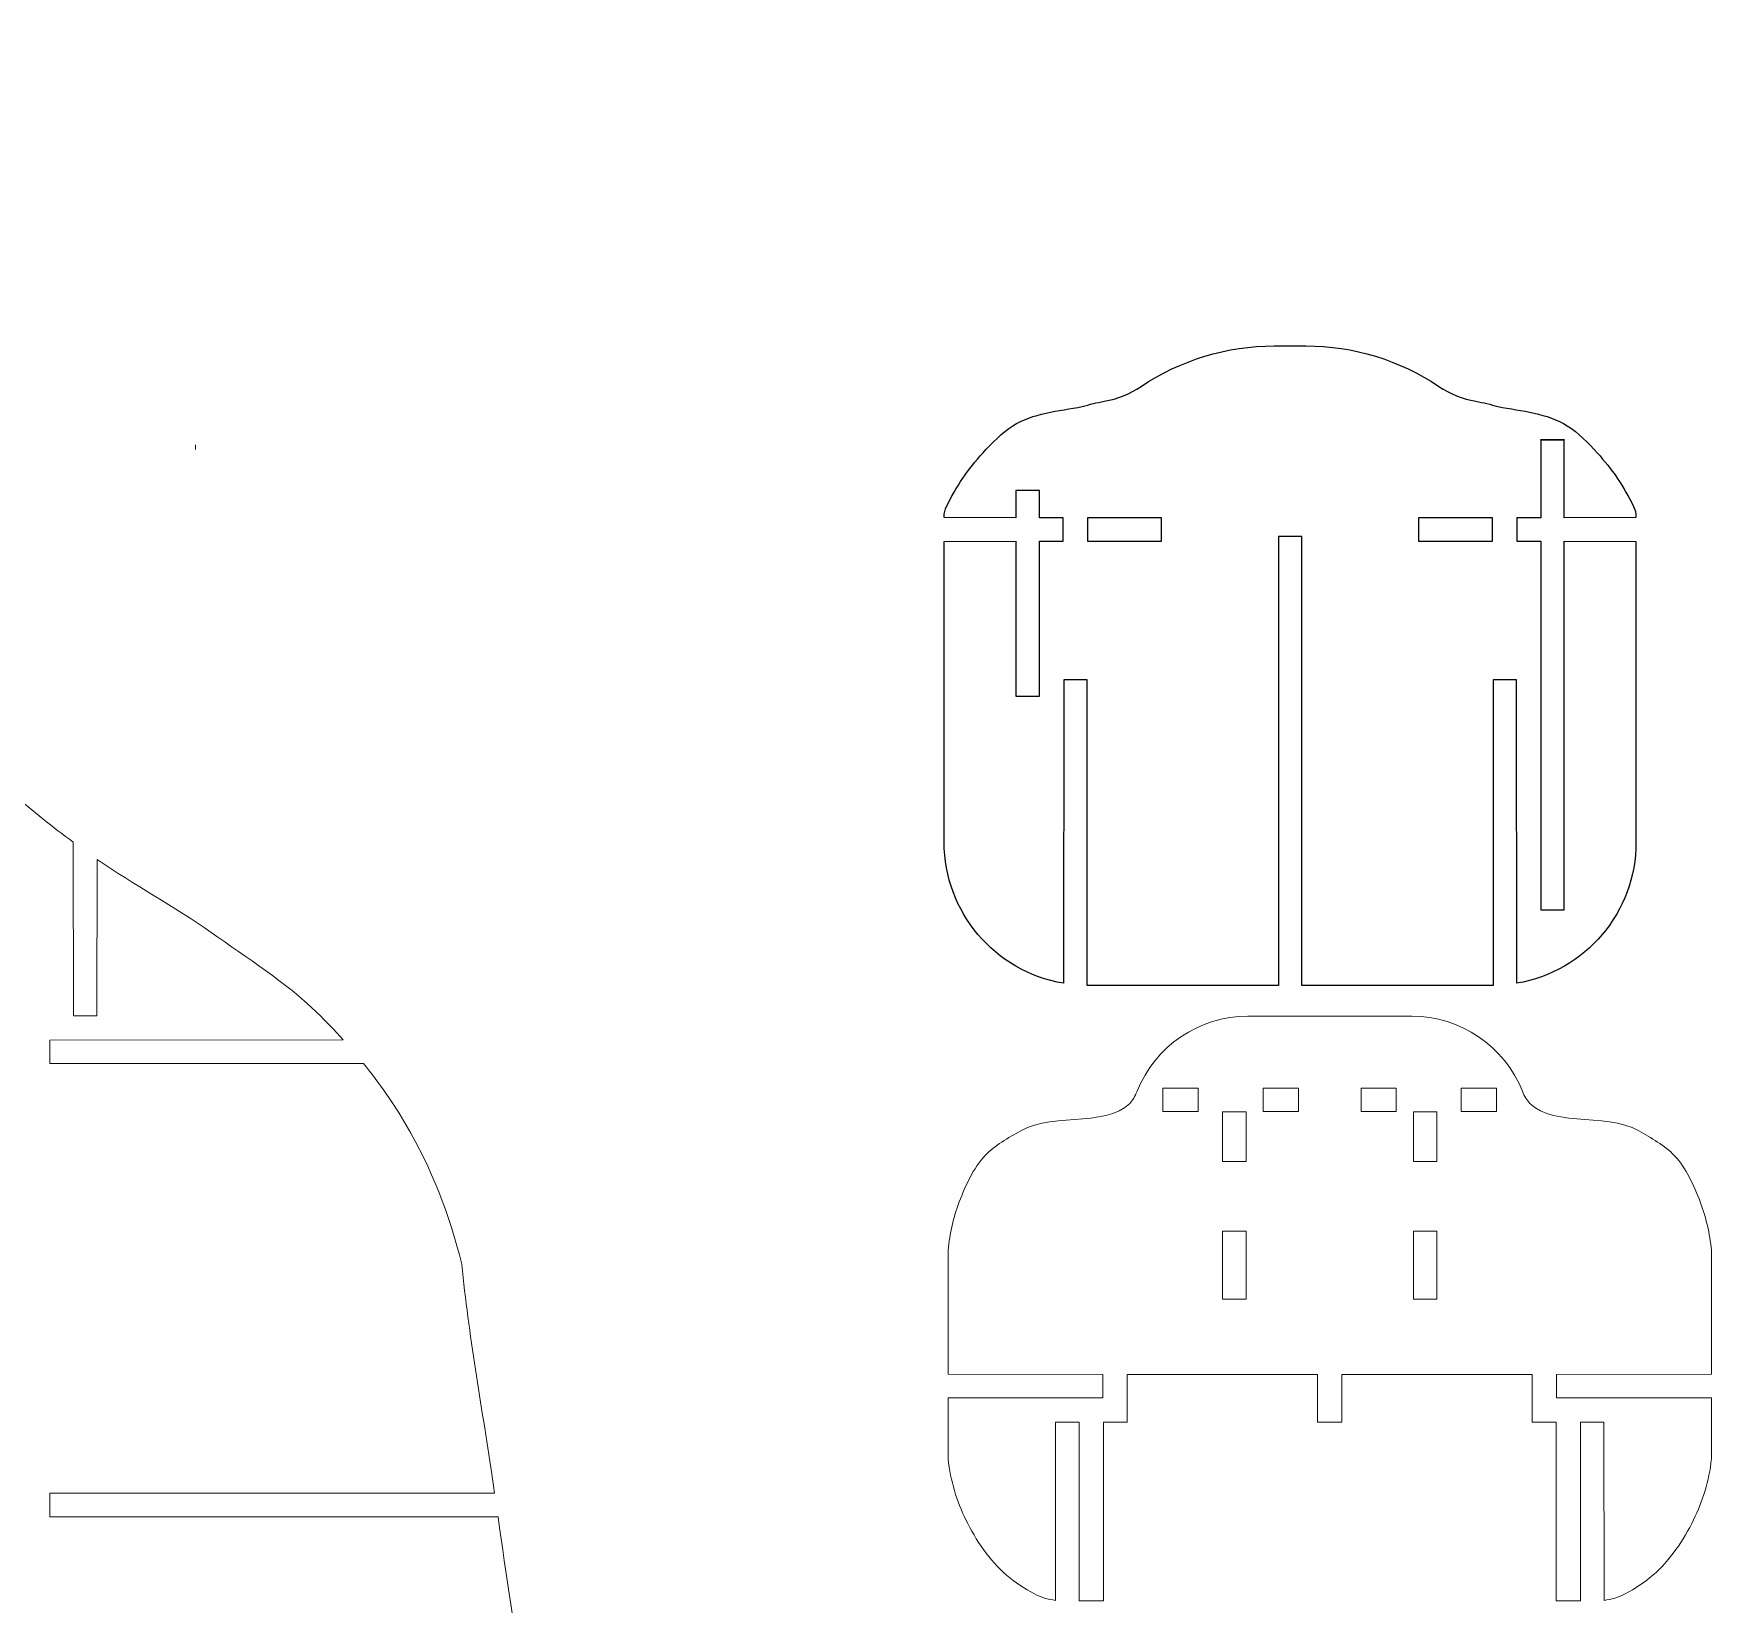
# Model space of a CAD drawing. Header units: centimetres. Extents: x -143 to 186, y -70 to 222.
# Drawn here: x -58.8 to 11.5, y 9.9 to 75.8 of the extents above; entities that cross this region are included whole.
import ezdxf

# ---------------------------------------------------------------- set-up
doc = ezdxf.new("R2010")
doc.units = ezdxf.units.CM
doc.header["$MEASUREMENT"] = 0
doc.layers.add('layer 1', color=7, linetype='Continuous')

msp = doc.modelspace()

# ---------------------------------------------------------------- linework, layer by layer
at = {"layer": 'layer 1', "color": 250, "lineweight": 9}
for points, knots in [([(-76.19545, 65.50071), (-76.07013, 63.98739), (-75.84491, 62.49731), (-75.51977, 61.03049), (-75.51977, 61.03049), (-75.09459, 59.11234), (-74.34645, 57.26751), (-73.73168, 55.39531), (-73.73168, 55.39531), (-72.87529, 52.78728), (-71.98829, 50.18807), (-71.05341, 47.60727), (-71.05341, 47.60727), (-70.20775, 45.27278), (-69.31406, 42.95505), (-68.41302, 40.64115), (-68.41302, 40.64115), (-67.49826, 38.29199), (-66.51723, 35.96867), (-65.6041, 33.61885), (-65.6041, 33.61885), (-65.36197, 32.99574), (-65.12843, 32.36918), (-64.89488, 31.74264), (-64.89488, 31.74264), (-64.90446, 31.67374), (-64.91388, 31.60486), (-64.92316, 31.53599), (-64.92316, 31.53599), (-65.19472, 29.51938), (-65.25432, 27.4598), (-65.25707, 25.42225), (-65.25707, 25.42225), (-65.26031, 23.02622), (-65.04961, 20.62177), (-64.81645, 18.23566), (-64.81645, 18.23566), (-64.43671, 14.34963), (-63.87682, 10.45019), (-62.99064, 6.65255), (-62.99064, 6.65255), (-62.21834, 3.34293), (-61.26122, 0.04018), (-60.04128, -3.13186), (-60.04128, -3.13186), (-59.02095, -5.78486), (-57.74376, -8.34938), (-56.48331, -10.9032), (-56.48331, -10.9032), (-55.33747, -13.22482), (-53.75004, -15.35854), (-52.8612, -17.77725), (-52.8612, -17.77725), (-52.34907, -19.17086), (-51.77018, -20.62536), (-51.64205, -22.08491), (-51.64205, -22.08491), (-51.51026, -23.58607), (-51.8607, -25.15541), (-52.12971, -26.6635), (-52.12971, -26.6635), (-52.33703, -27.82578), (-52.74321, -28.95455), (-52.94139, -30.11808), (-52.94139, -30.11808), (-53.1673, -31.44445), (-53.41777, -32.81829), (-53.33694, -34.14398), (-53.33694, -34.14398), (-53.24054, -35.72492), (-52.77569, -37.36357), (-52.14037, -38.81739), (-52.14037, -38.81739), (-51.48721, -40.312), (-50.47791, -41.70341), (-49.43114, -42.97152), (-49.43114, -42.97152), (-48.54097, -44.04994), (-47.53202, -45.06145), (-46.44885, -45.95382), (-46.44885, -45.95382), (-46.04078, -46.29001), (-45.54006, -46.53116), (-45.18673, -46.91907), (-45.18673, -46.91907), (-44.98068, -47.14528), (-44.75888, -47.38787), (-44.63732, -47.66518), (-44.63732, -47.66518), (-44.5394, -47.88857), (-44.4794, -48.14742), (-44.46342, -48.39103), (-44.46342, -48.39103), (-44.44261, -48.7083), (-44.54646, -49.03545), (-44.61464, -49.35127), (-44.61464, -49.35127), (-44.73691, -49.91763), (-44.96764, -50.45862), (-45.15295, -51.00928), (-45.15295, -51.00928), (-45.52795, -52.12366), (-45.9345, -53.22787), (-46.35009, -54.32769), (-46.35009, -54.32769), (-46.91956, -55.83473), (-47.41749, -57.38204), (-48.13124, -58.8236), (-48.13124, -58.8236), (-48.19419, -58.99174), (-48.25743, -59.15977), (-48.32088, -59.32769), (-48.32088, -59.32769), (-48.93088, -60.94197), (-49.45879, -62.60247), (-50.25779, -64.1297), (-50.25779, -64.1297), (-50.4828, -64.55978), (-50.69325, -65.00373), (-50.96929, -65.40246), (-50.96929, -65.40246), (-51.1044, -65.59762), (-51.21143, -65.84479), (-51.40257, -65.96961), (-51.40257, -65.96961), (-51.53841, -66.05832), (-51.71673, -66.10958), (-51.88086, -66.13842), (-51.88086, -66.13842), (-52.05339, -66.16873), (-52.24433, -66.16769), (-52.41402, -66.13842), (-52.41402, -66.13842), (-52.77014, -66.07698), (-53.04603, -65.7394), (-53.37623, -65.56728), (-53.37623, -65.56728), (-53.73636, -65.37956), (-54.10337, -65.16202), (-54.49038, -65.06929), (-54.49038, -65.06929), (-54.98021, -64.95193), (-55.5751, -64.90251), (-56.03498, -65.06929), (-56.03498, -65.06929), (-56.41948, -65.20874), (-56.81144, -65.51245), (-57.07316, -65.83738), (-57.07316, -65.83738), (-57.321, -66.14508), (-57.51388, -66.56133), (-57.58978, -66.94585), (-57.58978, -66.94585), (-57.69016, -67.45436), (-57.57291, -68.05916), (-57.38559, -68.55021), (-57.38559, -68.55021), (-57.35836, -68.6216), (-57.32861, -68.69206), (-57.29634, -68.76159), (-57.29634, -68.76159), (-57.29634, -68.76159), (-55.80634, -68.77159), (-55.80634, -68.77159), (-55.80634, -68.77159), (-55.80634, -68.77159), (-55.80634, -69.77159), (-55.80634, -69.77159), (-55.80634, -69.77159), (-55.80634, -69.77159), (-53.78634, -69.77159), (-53.78634, -69.77159), (-53.78634, -69.77159), (-53.78634, -69.77159), (-53.78634, -68.77159), (-53.78634, -68.77159), (-53.78634, -68.77159), (-53.78634, -68.77159), (-52.40704, -68.77159), (-52.40704, -68.77159), (-52.40704, -68.77159), (-52.40704, -68.77159), (-52.40704, -69.77159), (-52.40704, -69.77159), (-52.40704, -69.77159), (-52.40704, -69.77159), (-50.38704, -69.77159), (-50.38704, -69.77159), (-50.38704, -69.77159), (-50.38704, -69.77159), (-50.38704, -68.77159), (-50.38704, -68.77159), (-50.38704, -68.77159), (-50.38704, -68.77159), (-48.89704, -68.76159), (-48.89704, -68.76159), (-48.89704, -68.76159), (-48.03723, -68.21319), (-47.33165, -67.50309), (-46.78028, -66.63129), (-46.78028, -66.63129), (-45.95053, -65.34026), (-45.15539, -64.02471), (-44.40482, -62.68699), (-44.40482, -62.68699), (-43.66981, -61.37698), (-43.00068, -60.02915), (-42.31739, -58.69066), (-42.31739, -58.69066), (-41.78074, -57.63942), (-41.1613, -56.61743), (-40.0029, -53.86159), (-40.0029, -53.86159), (-40.0029, -53.86159), (-39.59019, -52.86159), (-39.59019, -52.86159), (-39.59019, -52.86159), (-39.33443, -52.23117), (-39.0553, -51.52427), (-38.74922, -50.72701), (-38.74922, -50.72701), (-38.44132, -50.12002), (-38.16155, -49.50234), (-37.94374, -48.86159), (-37.94374, -48.86159), (-37.94374, -48.86159), (-39.77875, -48.85159), (-39.77875, -48.85159), (-39.77875, -48.85159), (-39.77875, -48.85159), (-39.77875, -47.87159), (-39.77875, -47.87159), (-39.77875, -47.87159), (-39.77875, -47.87159), (-37.62346, -47.86159), (-37.62346, -47.86159), (-37.62346, -47.86159), (-37.48422, -47.39074), (-37.36499, -46.91405), (-37.29114, -46.43552), (-37.29114, -46.43552), (-37.1158, -45.29926), (-37.22121, -44.11284), (-37.29114, -42.95749), (-37.29114, -42.95749), (-37.35338, -41.9294), (-37.69834, -40.89905), (-37.64399, -39.88271), (-37.64399, -39.88271), (-37.5919, -38.90871), (-37.34836, -37.89999), (-37.01391, -36.98436), (-37.01391, -36.98436), (-36.50843, -35.60048), (-35.53943, -34.36917), (-34.64482, -33.17868), (-34.64482, -33.17868), (-33.84544, -32.11493), (-32.76544, -31.25809), (-31.9954, -30.17444), (-31.9954, -30.17444), (-31.38535, -29.31594), (-30.81414, -28.40129), (-30.3782, -27.4441), (-30.3782, -27.4441), (-29.94937, -26.50253), (-29.59619, -25.4861), (-29.39108, -24.48273), (-29.39108, -24.48273), (-29.18021, -23.45119), (-29.10033, -22.40247), (-29.15144, -21.33659), (-29.15144, -21.33659), (-29.15144, -21.33659), (-38.89913, -21.32659), (-38.89913, -21.32659), (-38.89913, -21.32659), (-38.89913, -21.32659), (-38.89913, -20.34659), (-38.89913, -20.34659), (-38.89913, -20.34659), (-38.89913, -20.34659), (-29.2372, -20.33659), (-29.2372, -20.33659), (-29.2372, -20.33659), (-29.34294, -19.47825), (-29.53196, -18.60899), (-29.80424, -17.72882), (-29.80424, -17.72882), (-30.55005, -15.78981), (-31.36602, -13.97439), (-32.12625, -12.08964), (-32.12625, -12.08964), (-32.12625, -12.08964), (-32.13625, -18.32659), (-32.13625, -18.32659), (-32.13625, -18.32659), (-32.13625, -18.32659), (-33.11625, -18.32659), (-33.11625, -18.32659), (-33.11625, -18.32659), (-33.11625, -18.32659), (-33.12625, -9.63008), (-33.12625, -9.63008), (-33.12625, -9.63008), (-33.69453, -8.23378), (-34.2565, -6.83511), (-34.77735, -5.41624), (-34.77735, -5.41624), (-34.77735, -5.41624), (-46.61492, -5.40624), (-46.61492, -5.40624), (-46.61492, -5.40624), (-46.61492, -5.40624), (-46.61492, -4.42624), (-46.61492, -4.42624), (-46.61492, -4.42624), (-46.61492, -4.42624), (-35.13593, -4.41624), (-35.13593, -4.41624), (-35.13593, -4.41624), (-35.16476, -4.33375), (-35.19344, -4.25118), (-35.22194, -4.16852), (-35.22194, -4.16852), (-35.57248, -3.37253), (-35.89496, -2.56755), (-36.18938, -1.75358), (-36.18938, -1.75358), (-37.12479, 0.83253), (-37.59894, 3.57901), (-38.14582, 6.27695), (-38.14582, 6.27695), (-38.63552, 8.69274), (-38.97066, 11.1402), (-39.32032, 13.58376), (-39.32032, 13.58376), (-39.32032, 13.58376), (-58.11625, 13.59376), (-58.11625, 13.59376), (-58.11625, 13.59376), (-58.11625, 13.59376), (-58.11625, 14.57376), (-58.11625, 14.57376), (-58.11625, 14.57376), (-58.11625, 14.57376), (-39.46469, 14.58376), (-39.46469, 14.58376), (-39.46469, 14.58376), (-39.50334, 14.84828), (-39.54243, 15.11269), (-39.58217, 15.37695), (-39.58217, 15.37695), (-40.02259, 18.30543), (-40.54932, 21.2294), (-40.84181, 24.17168), (-40.84181, 24.17168), (-41.3492, 26.27123), (-42.12521, 28.2159), (-43.16985, 30.00568), (-43.16985, 30.00568), (-43.69043, 30.89758), (-44.2948, 31.76333), (-44.95637, 32.58376), (-44.95637, 32.58376), (-44.95637, 32.58376), (-58.11625, 32.59376), (-58.11625, 32.59376), (-58.11625, 32.59376), (-58.11625, 32.59376), (-58.11625, 33.57376), (-58.11625, 33.57376), (-58.11625, 33.57376), (-58.11625, 33.57376), (-45.81069, 33.58376), (-45.81069, 33.58376), (-45.81069, 33.58376), (-46.17036, 33.9816), (-46.54203, 34.36554), (-46.92218, 34.73305), (-46.92218, 34.73305), (-48.24143, 36.00841), (-49.83713, 37.01486), (-51.34702, 38.08111), (-51.34702, 38.08111), (-52.89091, 39.17137), (-54.57161, 40.06967), (-56.12625, 41.14281), (-56.12625, 41.14281), (-56.12625, 41.14281), (-56.13625, 34.59376), (-56.13625, 34.59376), (-56.13625, 34.59376), (-56.13625, 34.59376), (-57.11625, 34.59376), (-57.11625, 34.59376), (-57.11625, 34.59376), (-57.11625, 34.59376), (-57.12625, 41.86931), (-57.12625, 41.86931), (-57.12625, 41.86931), (-57.98306, 42.50554), (-58.85021, 43.14489), (-59.60356, 43.88791), (-59.60356, 43.88791), (-60.73171, 45.00058), (-61.64632, 46.35092), (-62.5372, 47.66837), (-62.5372, 47.66837), (-63.75951, 49.47595), (-64.71585, 51.4675), (-65.71279, 53.41468), (-65.71279, 53.41468), (-66.53271, 55.0161), (-67.30576, 56.64397), (-68.04759, 58.28337), (-68.04759, 58.28337), (-68.76567, 59.8703), (-69.46176, 61.46945), (-70.09939, 63.09055), (-70.09939, 63.09055), (-70.32818, 63.67222), (-70.57593, 64.24861), (-70.76788, 64.84279), (-70.76788, 64.84279), (-70.93235, 65.35193), (-71.20106, 65.86863), (-71.19328, 66.39246), (-71.19328, 66.39246), (-71.18895, 66.68394), (-71.13953, 66.99768), (-71.04135, 67.27365), (-71.04135, 67.27365), (-70.92536, 67.59967), (-70.67941, 67.87783), (-70.49432, 68.17736), (-70.49432, 68.17736), (-70.11496, 68.79129), (-69.5896, 69.34215), (-69.32168, 69.99758), (-69.32168, 69.99758), (-69.10682, 70.52321), (-68.94308, 71.11826), (-68.89063, 71.70071), (-68.89063, 71.70071), (-68.89063, 71.70071), (-72.68545, 71.71071), (-72.68545, 71.71071), (-72.68545, 71.71071), (-72.68545, 71.71071), (-72.68545, 72.69071), (-72.68545, 72.69071), (-72.68545, 72.69071), (-72.68545, 72.69071), (-68.9187, 72.70071), (-68.9187, 72.70071), (-68.9187, 72.70071), (-69.0006, 73.30737), (-69.18615, 73.96001), (-69.5317, 74.40813), (-69.5317, 74.40813), (-69.93613, 74.93258), (-70.66499, 75.34851), (-71.31132, 75.54619), (-71.31132, 75.54619), (-72.0146, 75.76128), (-72.90283, 75.75483), (-73.60985, 75.54619), (-73.60985, 75.54619), (-74.16297, 75.38296), (-74.75412, 75.06702), (-75.19545, 74.66168), (-75.19545, 74.66168), (-75.19545, 74.66168), (-75.20545, 72.95522), (-75.20545, 72.95522), (-75.20545, 72.95522), (-75.20545, 72.95522), (-76.20545, 72.95522), (-76.20545, 72.95522), (-76.20545, 72.95522), (-76.20545, 72.95522), (-76.20545, 70.93522), (-76.20545, 70.93522), (-76.20545, 70.93522), (-76.20545, 70.93522), (-75.20545, 70.93522), (-75.20545, 70.93522), (-75.20545, 70.93522), (-75.20545, 70.93522), (-75.20545, 67.75522), (-75.20545, 67.75522), (-75.20545, 67.75522), (-75.20545, 67.75522), (-76.20545, 67.75522), (-76.20545, 67.75522), (-76.20545, 67.75522), (-76.20545, 67.75522), (-76.19545, 65.50071), (-76.19545, 65.50071)], [0, 0, 0, 0, 0.00793651, 0.00793651, 0.00793651, 0.00793651, 0.01587302, 0.01587302, 0.01587302, 0.01587302, 0.02380952, 0.02380952, 0.02380952, 0.02380952, 0.03174603, 0.03174603, 0.03174603, 0.03174603, 0.03968254, 0.03968254, 0.03968254, 0.03968254, 0.04761905, 0.04761905, 0.04761905, 0.04761905, 0.05555556, 0.05555556, 0.05555556, 0.05555556, 0.06349206, 0.06349206, 0.06349206, 0.06349206, 0.07142857, 0.07142857, 0.07142857, 0.07142857, 0.07936508, 0.07936508, 0.07936508, 0.07936508, 0.08730159, 0.08730159, 0.08730159, 0.08730159, 0.0952381, 0.0952381, 0.0952381, 0.0952381, 0.1031746, 0.1031746, 0.1031746, 0.1031746, 0.11111111, 0.11111111, 0.11111111, 0.11111111, 0.11904762, 0.11904762, 0.11904762, 0.11904762, 0.12698413, 0.12698413, 0.12698413, 0.12698413, 0.13492063, 0.13492063, 0.13492063, 0.13492063, 0.14285714, 0.14285714, 0.14285714, 0.14285714, 0.15079365, 0.15079365, 0.15079365, 0.15079365, 0.15873016, 0.15873016, 0.15873016, 0.15873016, 0.16666667, 0.16666667, 0.16666667, 0.16666667, 0.17460317, 0.17460317, 0.17460317, 0.17460317, 0.18253968, 0.18253968, 0.18253968, 0.18253968, 0.19047619, 0.19047619, 0.19047619, 0.19047619, 0.1984127, 0.1984127, 0.1984127, 0.1984127, 0.20634921, 0.20634921, 0.20634921, 0.20634921, 0.21428571, 0.21428571, 0.21428571, 0.21428571, 0.22222222, 0.22222222, 0.22222222, 0.22222222, 0.23015873, 0.23015873, 0.23015873, 0.23015873, 0.23809524, 0.23809524, 0.23809524, 0.23809524, 0.24603175, 0.24603175, 0.24603175, 0.24603175, 0.25396825, 0.25396825, 0.25396825, 0.25396825, 0.26190476, 0.26190476, 0.26190476, 0.26190476, 0.26984127, 0.26984127, 0.26984127, 0.26984127, 0.27777778, 0.27777778, 0.27777778, 0.27777778, 0.28571429, 0.28571429, 0.28571429, 0.28571429, 0.29365079, 0.29365079, 0.29365079, 0.29365079, 0.3015873, 0.3015873, 0.3015873, 0.3015873, 0.30952381, 0.30952381, 0.30952381, 0.30952381, 0.31746032, 0.31746032, 0.31746032, 0.31746032, 0.32539683, 0.32539683, 0.32539683, 0.32539683, 0.33333333, 0.33333333, 0.33333333, 0.33333333, 0.34126984, 0.34126984, 0.34126984, 0.34126984, 0.34920635, 0.34920635, 0.34920635, 0.34920635, 0.35714286, 0.35714286, 0.35714286, 0.35714286, 0.36507937, 0.36507937, 0.36507937, 0.36507937, 0.37301587, 0.37301587, 0.37301587, 0.37301587, 0.38095238, 0.38095238, 0.38095238, 0.38095238, 0.38888889, 0.38888889, 0.38888889, 0.38888889, 0.3968254, 0.3968254, 0.3968254, 0.3968254, 0.4047619, 0.4047619, 0.4047619, 0.4047619, 0.41269841, 0.41269841, 0.41269841, 0.41269841, 0.42063492, 0.42063492, 0.42063492, 0.42063492, 0.42857143, 0.42857143, 0.42857143, 0.42857143, 0.43650794, 0.43650794, 0.43650794, 0.43650794, 0.44444444, 0.44444444, 0.44444444, 0.44444444, 0.45238095, 0.45238095, 0.45238095, 0.45238095, 0.46031746, 0.46031746, 0.46031746, 0.46031746, 0.46825397, 0.46825397, 0.46825397, 0.46825397, 0.47619048, 0.47619048, 0.47619048, 0.47619048, 0.48412698, 0.48412698, 0.48412698, 0.48412698, 0.49206349, 0.49206349, 0.49206349, 0.49206349, 0.5, 0.5, 0.5, 0.5, 0.50793651, 0.50793651, 0.50793651, 0.50793651, 0.51587302, 0.51587302, 0.51587302, 0.51587302, 0.52380952, 0.52380952, 0.52380952, 0.52380952, 0.53174603, 0.53174603, 0.53174603, 0.53174603, 0.53968254, 0.53968254, 0.53968254, 0.53968254, 0.54761905, 0.54761905, 0.54761905, 0.54761905, 0.55555556, 0.55555556, 0.55555556, 0.55555556, 0.56349206, 0.56349206, 0.56349206, 0.56349206, 0.57142857, 0.57142857, 0.57142857, 0.57142857, 0.57936508, 0.57936508, 0.57936508, 0.57936508, 0.58730159, 0.58730159, 0.58730159, 0.58730159, 0.5952381, 0.5952381, 0.5952381, 0.5952381, 0.6031746, 0.6031746, 0.6031746, 0.6031746, 0.61111111, 0.61111111, 0.61111111, 0.61111111, 0.61904762, 0.61904762, 0.61904762, 0.61904762, 0.62698413, 0.62698413, 0.62698413, 0.62698413, 0.63492063, 0.63492063, 0.63492063, 0.63492063, 0.64285714, 0.64285714, 0.64285714, 0.64285714, 0.65079365, 0.65079365, 0.65079365, 0.65079365, 0.65873016, 0.65873016, 0.65873016, 0.65873016, 0.66666667, 0.66666667, 0.66666667, 0.66666667, 0.67460317, 0.67460317, 0.67460317, 0.67460317, 0.68253968, 0.68253968, 0.68253968, 0.68253968, 0.69047619, 0.69047619, 0.69047619, 0.69047619, 0.6984127, 0.6984127, 0.6984127, 0.6984127, 0.70634921, 0.70634921, 0.70634921, 0.70634921, 0.71428571, 0.71428571, 0.71428571, 0.71428571, 0.72222222, 0.72222222, 0.72222222, 0.72222222, 0.73015873, 0.73015873, 0.73015873, 0.73015873, 0.73809524, 0.73809524, 0.73809524, 0.73809524, 0.74603175, 0.74603175, 0.74603175, 0.74603175, 0.75396825, 0.75396825, 0.75396825, 0.75396825, 0.76190476, 0.76190476, 0.76190476, 0.76190476, 0.76984127, 0.76984127, 0.76984127, 0.76984127, 0.77777778, 0.77777778, 0.77777778, 0.77777778, 0.78571429, 0.78571429, 0.78571429, 0.78571429, 0.79365079, 0.79365079, 0.79365079, 0.79365079, 0.8015873, 0.8015873, 0.8015873, 0.8015873, 0.80952381, 0.80952381, 0.80952381, 0.80952381, 0.81746032, 0.81746032, 0.81746032, 0.81746032, 0.82539683, 0.82539683, 0.82539683, 0.82539683, 0.83333333, 0.83333333, 0.83333333, 0.83333333, 0.84126984, 0.84126984, 0.84126984, 0.84126984, 0.84920635, 0.84920635, 0.84920635, 0.84920635, 0.85714286, 0.85714286, 0.85714286, 0.85714286, 0.86507937, 0.86507937, 0.86507937, 0.86507937, 0.87301587, 0.87301587, 0.87301587, 0.87301587, 0.88095238, 0.88095238, 0.88095238, 0.88095238, 0.88888889, 0.88888889, 0.88888889, 0.88888889, 0.8968254, 0.8968254, 0.8968254, 0.8968254, 0.9047619, 0.9047619, 0.9047619, 0.9047619, 0.91269841, 0.91269841, 0.91269841, 0.91269841, 0.92063492, 0.92063492, 0.92063492, 0.92063492, 0.92857143, 0.92857143, 0.92857143, 0.92857143, 0.93650794, 0.93650794, 0.93650794, 0.93650794, 0.94444444, 0.94444444, 0.94444444, 0.94444444, 0.95238095, 0.95238095, 0.95238095, 0.95238095, 0.96031746, 0.96031746, 0.96031746, 0.96031746, 0.96825397, 0.96825397, 0.96825397, 0.96825397, 0.97619048, 0.97619048, 0.97619048, 0.97619048, 0.98412698, 0.98412698, 0.98412698, 0.98412698, 1, 1, 1, 1]), ([(-5.45775, 62.66899), (-5.45775, 62.66899), (-6.78214, 62.66899), (-6.78214, 62.66899), (-6.78214, 62.66899), (-8.76938, 62.66899), (-10.71156, 62.0769), (-12.36083, 60.96829), (-12.36083, 60.96829), (-12.82716, 60.65483), (-13.3543, 60.44313), (-13.90791, 60.34699), (-13.90791, 60.34699), (-14.22065, 60.29268), (-14.52959, 60.21842), (-14.83286, 60.12465), (-14.83286, 60.12465), (-15.83053, 59.93665), (-16.91391, 59.84901), (-17.73961, 59.32075), (-17.73961, 59.32075), (-18.20519, 59.0229), (-18.61912, 58.59338), (-18.99974, 58.17895), (-18.99974, 58.17895), (-19.60518, 57.51974), (-20.1199, 56.76057), (-20.51902, 55.9411), (-20.51902, 55.9411), (-20.58545, 55.80469), (-20.61997, 55.65495), (-20.61998, 55.50323), (-20.61998, 55.50323), (-20.61998, 55.50323), (-20.61998, 55.46899), (-20.61998, 55.46899), (-20.61998, 55.46899), (-20.61998, 55.46899), (-17.60998, 55.45899), (-17.60998, 55.45899), (-17.60998, 55.45899), (-17.60998, 55.45899), (-17.60998, 56.60835), (-17.60998, 56.60835), (-17.60998, 56.60835), (-17.60998, 56.60835), (-16.62998, 56.60835), (-16.62998, 56.60835), (-16.62998, 56.60835), (-16.62998, 56.60835), (-16.62998, 55.45899), (-16.62998, 55.45899), (-16.62998, 55.45899), (-16.62998, 55.45899), (-15.62998, 55.45899), (-15.62998, 55.45899), (-15.62998, 55.45899), (-15.62998, 55.45899), (-15.62998, 54.47899), (-15.62998, 54.47899), (-15.62998, 54.47899), (-15.62998, 54.47899), (-16.62998, 54.47899), (-16.62998, 54.47899), (-16.62998, 54.47899), (-16.62998, 54.47899), (-16.62998, 47.98262), (-16.62998, 47.98262), (-16.62998, 47.98262), (-16.62998, 47.98262), (-17.60998, 47.98262), (-17.60998, 47.98262), (-17.60998, 47.98262), (-17.60998, 47.98262), (-17.60998, 54.47899), (-17.60998, 54.47899), (-17.60998, 54.47899), (-17.60998, 54.47899), (-20.61998, 54.46899), (-20.61998, 54.46899), (-20.61998, 54.46899), (-20.61998, 54.46899), (-20.61998, 41.86899), (-20.61998, 41.86899), (-20.61998, 41.86899), (-20.61997, 38.94117), (-18.50685, 36.44088), (-15.61998, 35.95291), (-15.61998, 35.95291), (-15.61998, 35.95291), (-15.60998, 48.67611), (-15.60998, 48.67611), (-15.60998, 48.67611), (-15.60998, 48.67611), (-14.62998, 48.67611), (-14.62998, 48.67611), (-14.62998, 48.67611), (-14.62998, 48.67611), (-14.62998, 35.85899), (-14.62998, 35.85899), (-14.62998, 35.85899), (-14.62998, 35.85899), (-6.60997, 35.85899), (-6.60997, 35.85899), (-6.60997, 35.85899), (-6.60997, 35.85899), (-6.60997, 54.67611), (-6.60997, 54.67611), (-6.60997, 54.67611), (-6.60997, 54.67611), (-5.62997, 54.67611), (-5.62997, 54.67611), (-5.62997, 54.67611), (-5.62997, 54.67611), (-5.62997, 35.85899), (-5.62997, 35.85899), (-5.62997, 35.85899), (-5.62997, 35.85899), (2.39003, 35.85899), (2.39003, 35.85899), (2.39003, 35.85899), (2.39003, 35.85899), (2.39003, 48.67611), (2.39003, 48.67611), (2.39003, 48.67611), (2.39003, 48.67611), (3.37003, 48.67611), (3.37003, 48.67611), (3.37003, 48.67611), (3.37003, 48.67611), (3.38003, 35.95291), (3.38003, 35.95291), (3.38003, 35.95291), (6.2669, 36.44088), (8.38002, 38.94117), (8.38002, 41.86899), (8.38002, 41.86899), (8.38002, 41.86899), (8.38003, 54.46899), (8.38003, 54.46899), (8.38003, 54.46899), (8.38003, 54.46899), (5.37003, 54.47899), (5.37003, 54.47899), (5.37003, 54.47899), (5.37003, 54.47899), (5.37003, 39.02973), (5.37003, 39.02973), (5.37003, 39.02973), (5.37003, 39.02973), (4.39003, 39.02973), (4.39003, 39.02973), (4.39003, 39.02973), (4.39003, 39.02973), (4.39003, 54.47899), (4.39003, 54.47899), (4.39003, 54.47899), (4.39003, 54.47899), (3.39003, 54.47899), (3.39003, 54.47899), (3.39003, 54.47899), (3.39003, 54.47899), (3.39003, 55.45899), (3.39003, 55.45899), (3.39003, 55.45899), (3.39003, 55.45899), (4.39003, 55.45899), (4.39003, 55.45899), (4.39003, 55.45899), (4.39003, 55.45899), (4.39003, 58.72095), (4.39003, 58.72095), (4.39003, 58.72095), (4.39003, 58.72095), (5.37003, 58.72095), (5.37003, 58.72095), (5.37003, 58.72095), (5.37003, 58.72095), (5.37003, 55.45899), (5.37003, 55.45899), (5.37003, 55.45899), (5.37003, 55.45899), (8.38003, 55.46899), (8.38003, 55.46899), (8.38003, 55.46899), (8.38003, 55.46899), (8.38002, 55.50323), (8.38002, 55.50323), (8.38002, 55.50323), (8.38002, 55.65495), (8.3455, 55.80469), (8.27907, 55.9411), (8.27907, 55.9411), (7.87995, 56.76057), (7.36523, 57.51974), (6.75979, 58.17895), (6.75979, 58.17895), (6.37917, 58.59338), (5.96524, 59.0229), (5.49966, 59.32075), (5.49966, 59.32075), (4.67396, 59.84901), (3.59058, 59.93665), (2.59291, 60.12465), (2.59291, 60.12465), (2.28964, 60.21842), (1.9807, 60.29268), (1.66796, 60.34699), (1.66796, 60.34699), (1.11435, 60.44313), (0.58721, 60.65483), (0.12088, 60.96829), (0.12088, 60.96829), (-1.52838, 62.07689), (-3.47053, 62.66898), (-5.45775, 62.66899)], [0, 0, 0, 0, 0.01818182, 0.01818182, 0.01818182, 0.01818182, 0.03636364, 0.03636364, 0.03636364, 0.03636364, 0.05454545, 0.05454545, 0.05454545, 0.05454545, 0.07272727, 0.07272727, 0.07272727, 0.07272727, 0.09090909, 0.09090909, 0.09090909, 0.09090909, 0.10909091, 0.10909091, 0.10909091, 0.10909091, 0.12727273, 0.12727273, 0.12727273, 0.12727273, 0.14545455, 0.14545455, 0.14545455, 0.14545455, 0.16363636, 0.16363636, 0.16363636, 0.16363636, 0.18181818, 0.18181818, 0.18181818, 0.18181818, 0.2, 0.2, 0.2, 0.2, 0.21818182, 0.21818182, 0.21818182, 0.21818182, 0.23636364, 0.23636364, 0.23636364, 0.23636364, 0.25454545, 0.25454545, 0.25454545, 0.25454545, 0.27272727, 0.27272727, 0.27272727, 0.27272727, 0.29090909, 0.29090909, 0.29090909, 0.29090909, 0.30909091, 0.30909091, 0.30909091, 0.30909091, 0.32727273, 0.32727273, 0.32727273, 0.32727273, 0.34545455, 0.34545455, 0.34545455, 0.34545455, 0.36363636, 0.36363636, 0.36363636, 0.36363636, 0.38181818, 0.38181818, 0.38181818, 0.38181818, 0.4, 0.4, 0.4, 0.4, 0.41818182, 0.41818182, 0.41818182, 0.41818182, 0.43636364, 0.43636364, 0.43636364, 0.43636364, 0.45454545, 0.45454545, 0.45454545, 0.45454545, 0.47272727, 0.47272727, 0.47272727, 0.47272727, 0.49090909, 0.49090909, 0.49090909, 0.49090909, 0.50909091, 0.50909091, 0.50909091, 0.50909091, 0.52727273, 0.52727273, 0.52727273, 0.52727273, 0.54545455, 0.54545455, 0.54545455, 0.54545455, 0.56363636, 0.56363636, 0.56363636, 0.56363636, 0.58181818, 0.58181818, 0.58181818, 0.58181818, 0.6, 0.6, 0.6, 0.6, 0.61818182, 0.61818182, 0.61818182, 0.61818182, 0.63636364, 0.63636364, 0.63636364, 0.63636364, 0.65454545, 0.65454545, 0.65454545, 0.65454545, 0.67272727, 0.67272727, 0.67272727, 0.67272727, 0.69090909, 0.69090909, 0.69090909, 0.69090909, 0.70909091, 0.70909091, 0.70909091, 0.70909091, 0.72727273, 0.72727273, 0.72727273, 0.72727273, 0.74545455, 0.74545455, 0.74545455, 0.74545455, 0.76363636, 0.76363636, 0.76363636, 0.76363636, 0.78181818, 0.78181818, 0.78181818, 0.78181818, 0.8, 0.8, 0.8, 0.8, 0.81818182, 0.81818182, 0.81818182, 0.81818182, 0.83636364, 0.83636364, 0.83636364, 0.83636364, 0.85454545, 0.85454545, 0.85454545, 0.85454545, 0.87272727, 0.87272727, 0.87272727, 0.87272727, 0.89090909, 0.89090909, 0.89090909, 0.89090909, 0.90909091, 0.90909091, 0.90909091, 0.90909091, 0.92727273, 0.92727273, 0.92727273, 0.92727273, 0.94545455, 0.94545455, 0.94545455, 0.94545455, 0.96363636, 0.96363636, 0.96363636, 0.96363636, 1, 1, 1, 1]), ([(-11.50905, 54.47899), (-11.50905, 54.47899), (-14.60998, 54.47899), (-14.60998, 54.47899), (-14.60998, 54.47899), (-14.60998, 54.47899), (-14.60998, 55.45899), (-14.60998, 55.45899), (-14.60998, 55.45899), (-14.60998, 55.45899), (-11.50905, 55.45899), (-11.50905, 55.45899), (-11.50905, 55.45899), (-11.50905, 55.45899), (-11.50905, 54.47899), (-11.50905, 54.47899)], [0, 0, 0, 0, 0.2, 0.2, 0.2, 0.2, 0.4, 0.4, 0.4, 0.4, 0.6, 0.6, 0.6, 0.6, 1, 1, 1, 1]), ([(2.37003, 54.47899), (2.37003, 54.47899), (-0.7309, 54.47899), (-0.7309, 54.47899), (-0.7309, 54.47899), (-0.7309, 54.47899), (-0.7309, 55.45899), (-0.7309, 55.45899), (-0.7309, 55.45899), (-0.7309, 55.45899), (2.37003, 55.45899), (2.37003, 55.45899), (2.37003, 55.45899), (2.37003, 55.45899), (2.37003, 54.47899), (2.37003, 54.47899)], [0, 0, 0, 0, 0.2, 0.2, 0.2, 0.2, 0.4, 0.4, 0.4, 0.4, 0.6, 0.6, 0.6, 0.6, 1, 1, 1, 1]), ([(-1.02302, 34.56935), (-1.02302, 34.56935), (-7.89165, 34.56935), (-7.89165, 34.56935), (-7.89165, 34.56935), (-9.93726, 34.56935), (-11.77655, 33.32329), (-12.53514, 31.42353), (-12.53514, 31.42353), (-12.5755, 31.32245), (-12.62085, 31.22651), (-12.67452, 31.13874), (-12.67452, 31.13874), (-13.46827, 29.84068), (-15.99859, 30.58004), (-17.40788, 29.77119), (-17.40788, 29.77119), (-17.93173, 29.47053), (-18.50137, 29.1557), (-18.90959, 28.7229), (-18.90959, 28.7229), (-19.40322, 28.19955), (-19.72538, 27.47041), (-19.98537, 26.78716), (-19.98537, 26.78716), (-20.22995, 26.14443), (-20.38727, 25.46807), (-20.45735, 24.75808), (-20.45735, 24.75808), (-20.45735, 24.75808), (-20.45735, 19.56935), (-20.45735, 19.56935), (-20.45735, 19.56935), (-20.45735, 19.56935), (-13.96735, 19.55935), (-13.96735, 19.55935), (-13.96735, 19.55935), (-13.96735, 19.55935), (-13.96735, 18.57935), (-13.96735, 18.57935), (-13.96735, 18.57935), (-13.96735, 18.57935), (-20.45735, 18.56935), (-20.45735, 18.56935), (-20.45735, 18.56935), (-20.45735, 18.56935), (-20.45735, 16.01935), (-20.45735, 16.01935), (-20.45735, 16.01935), (-20.35694, 15.08884), (-20.09096, 14.24914), (-19.70842, 13.46271), (-19.70842, 13.46271), (-19.29467, 12.61211), (-18.71739, 11.75366), (-18.00077, 11.14179), (-18.00077, 11.14179), (-17.64821, 10.84078), (-17.25998, 10.57891), (-16.83608, 10.3562), (-16.83608, 10.3562), (-16.56242, 10.21243), (-16.26447, 10.12065), (-15.95735, 10.08554), (-15.95735, 10.08554), (-15.95735, 10.08554), (-15.94735, 17.55935), (-15.94735, 17.55935), (-15.94735, 17.55935), (-15.94735, 17.55935), (-14.96735, 17.55935), (-14.96735, 17.55935), (-14.96735, 17.55935), (-14.96735, 17.55935), (-14.96735, 10.05935), (-14.96735, 10.05935), (-14.96735, 10.05935), (-14.96735, 10.05935), (-13.94735, 10.05935), (-13.94735, 10.05935), (-13.94735, 10.05935), (-13.94735, 10.05935), (-13.94735, 17.55935), (-13.94735, 17.55935), (-13.94735, 17.55935), (-13.94735, 17.55935), (-12.94735, 17.55935), (-12.94735, 17.55935), (-12.94735, 17.55935), (-12.94735, 17.55935), (-12.94735, 19.55935), (-12.94735, 19.55935), (-12.94735, 19.55935), (-12.94735, 19.55935), (-4.96735, 19.55935), (-4.96735, 19.55935), (-4.96735, 19.55935), (-4.96735, 19.55935), (-4.96735, 17.55935), (-4.96735, 17.55935), (-4.96735, 17.55935), (-4.96735, 17.55935), (-3.94734, 17.55935), (-3.94734, 17.55935), (-3.94734, 17.55935), (-3.94734, 17.55935), (-3.94734, 19.55935), (-3.94734, 19.55935), (-3.94734, 19.55935), (-3.94734, 19.55935), (4.03266, 19.55935), (4.03266, 19.55935), (4.03266, 19.55935), (4.03266, 19.55935), (4.03266, 17.55935), (4.03266, 17.55935), (4.03266, 17.55935), (4.03266, 17.55935), (5.03266, 17.55935), (5.03266, 17.55935), (5.03266, 17.55935), (5.03266, 17.55935), (5.03266, 10.05935), (5.03266, 10.05935), (5.03266, 10.05935), (5.03266, 10.05935), (6.05266, 10.05935), (6.05266, 10.05935), (6.05266, 10.05935), (6.05266, 10.05935), (6.05266, 17.55935), (6.05266, 17.55935), (6.05266, 17.55935), (6.05266, 17.55935), (7.03266, 17.55935), (7.03266, 17.55935), (7.03266, 17.55935), (7.03266, 17.55935), (7.04266, 10.08554), (7.04266, 10.08554), (7.04266, 10.08554), (7.34978, 10.12065), (7.64773, 10.21243), (7.92138, 10.3562), (7.92138, 10.3562), (8.34529, 10.57891), (8.73352, 10.84078), (9.08608, 11.14179), (9.08608, 11.14179), (9.8027, 11.75366), (10.37998, 12.61211), (10.79373, 13.46271), (10.79373, 13.46271), (11.17627, 14.24914), (11.44225, 15.08884), (11.54266, 16.01935), (11.54266, 16.01935), (11.54266, 16.01935), (11.54266, 18.56935), (11.54266, 18.56935), (11.54266, 18.56935), (11.54266, 18.56935), (5.05266, 18.57935), (5.05266, 18.57935), (5.05266, 18.57935), (5.05266, 18.57935), (5.05266, 19.55935), (5.05266, 19.55935), (5.05266, 19.55935), (5.05266, 19.55935), (11.54266, 19.56935), (11.54266, 19.56935), (11.54266, 19.56935), (11.54266, 19.56935), (11.54266, 24.75808), (11.54266, 24.75808), (11.54266, 24.75808), (11.47258, 25.46807), (11.31526, 26.14443), (11.07068, 26.78716), (11.07068, 26.78716), (10.81069, 27.47041), (10.48853, 28.19955), (9.9949, 28.7229), (9.9949, 28.7229), (9.58668, 29.1557), (9.01704, 29.47053), (8.49319, 29.77119), (8.49319, 29.77119), (7.0839, 30.58004), (4.55358, 29.84068), (3.75983, 31.13874), (3.75983, 31.13874), (3.70616, 31.22651), (3.66081, 31.32245), (3.62045, 31.42353), (3.62045, 31.42353), (2.86186, 33.32328), (1.02258, 34.56934), (-1.02302, 34.56935)], [0, 0, 0, 0, 0.01960784, 0.01960784, 0.01960784, 0.01960784, 0.03921569, 0.03921569, 0.03921569, 0.03921569, 0.05882353, 0.05882353, 0.05882353, 0.05882353, 0.07843137, 0.07843137, 0.07843137, 0.07843137, 0.09803922, 0.09803922, 0.09803922, 0.09803922, 0.11764706, 0.11764706, 0.11764706, 0.11764706, 0.1372549, 0.1372549, 0.1372549, 0.1372549, 0.15686275, 0.15686275, 0.15686275, 0.15686275, 0.17647059, 0.17647059, 0.17647059, 0.17647059, 0.19607843, 0.19607843, 0.19607843, 0.19607843, 0.21568627, 0.21568627, 0.21568627, 0.21568627, 0.23529412, 0.23529412, 0.23529412, 0.23529412, 0.25490196, 0.25490196, 0.25490196, 0.25490196, 0.2745098, 0.2745098, 0.2745098, 0.2745098, 0.29411765, 0.29411765, 0.29411765, 0.29411765, 0.31372549, 0.31372549, 0.31372549, 0.31372549, 0.33333333, 0.33333333, 0.33333333, 0.33333333, 0.35294118, 0.35294118, 0.35294118, 0.35294118, 0.37254902, 0.37254902, 0.37254902, 0.37254902, 0.39215686, 0.39215686, 0.39215686, 0.39215686, 0.41176471, 0.41176471, 0.41176471, 0.41176471, 0.43137255, 0.43137255, 0.43137255, 0.43137255, 0.45098039, 0.45098039, 0.45098039, 0.45098039, 0.47058824, 0.47058824, 0.47058824, 0.47058824, 0.49019608, 0.49019608, 0.49019608, 0.49019608, 0.50980392, 0.50980392, 0.50980392, 0.50980392, 0.52941176, 0.52941176, 0.52941176, 0.52941176, 0.54901961, 0.54901961, 0.54901961, 0.54901961, 0.56862745, 0.56862745, 0.56862745, 0.56862745, 0.58823529, 0.58823529, 0.58823529, 0.58823529, 0.60784314, 0.60784314, 0.60784314, 0.60784314, 0.62745098, 0.62745098, 0.62745098, 0.62745098, 0.64705882, 0.64705882, 0.64705882, 0.64705882, 0.66666667, 0.66666667, 0.66666667, 0.66666667, 0.68627451, 0.68627451, 0.68627451, 0.68627451, 0.70588235, 0.70588235, 0.70588235, 0.70588235, 0.7254902, 0.7254902, 0.7254902, 0.7254902, 0.74509804, 0.74509804, 0.74509804, 0.74509804, 0.76470588, 0.76470588, 0.76470588, 0.76470588, 0.78431373, 0.78431373, 0.78431373, 0.78431373, 0.80392157, 0.80392157, 0.80392157, 0.80392157, 0.82352941, 0.82352941, 0.82352941, 0.82352941, 0.84313725, 0.84313725, 0.84313725, 0.84313725, 0.8627451, 0.8627451, 0.8627451, 0.8627451, 0.88235294, 0.88235294, 0.88235294, 0.88235294, 0.90196078, 0.90196078, 0.90196078, 0.90196078, 0.92156863, 0.92156863, 0.92156863, 0.92156863, 0.94117647, 0.94117647, 0.94117647, 0.94117647, 0.96078431, 0.96078431, 0.96078431, 0.96078431, 1, 1, 1, 1]), ([(-9.96735, 30.57935), (-9.96735, 30.57935), (-11.44735, 30.57935), (-11.44735, 30.57935), (-11.44735, 30.57935), (-11.44735, 30.57935), (-11.44735, 31.55935), (-11.44735, 31.55935), (-11.44735, 31.55935), (-11.44735, 31.55935), (-9.96735, 31.55935), (-9.96735, 31.55935), (-9.96735, 31.55935), (-9.96735, 31.55935), (-9.96735, 30.57935), (-9.96735, 30.57935)], [0, 0, 0, 0, 0.2, 0.2, 0.2, 0.2, 0.4, 0.4, 0.4, 0.4, 0.6, 0.6, 0.6, 0.6, 1, 1, 1, 1]), ([(-7.24735, 31.55935), (-7.24735, 31.55935), (-5.76735, 31.55935), (-5.76735, 31.55935), (-5.76735, 31.55935), (-5.76735, 31.55935), (-5.76735, 30.57935), (-5.76735, 30.57935), (-5.76735, 30.57935), (-5.76735, 30.57935), (-7.24735, 30.57935), (-7.24735, 30.57935), (-7.24735, 30.57935), (-7.24735, 30.57935), (-7.24735, 31.55935), (-7.24735, 31.55935)], [0, 0, 0, 0, 0.2, 0.2, 0.2, 0.2, 0.4, 0.4, 0.4, 0.4, 0.6, 0.6, 0.6, 0.6, 1, 1, 1, 1]), ([(-1.66734, 30.57935), (-1.66734, 30.57935), (-3.14734, 30.57935), (-3.14734, 30.57935), (-3.14734, 30.57935), (-3.14734, 30.57935), (-3.14734, 31.55935), (-3.14734, 31.55935), (-3.14734, 31.55935), (-3.14734, 31.55935), (-1.66734, 31.55935), (-1.66734, 31.55935), (-1.66734, 31.55935), (-1.66734, 31.55935), (-1.66734, 30.57935), (-1.66734, 30.57935)], [0, 0, 0, 0, 0.2, 0.2, 0.2, 0.2, 0.4, 0.4, 0.4, 0.4, 0.6, 0.6, 0.6, 0.6, 1, 1, 1, 1]), ([(2.53266, 30.57935), (2.53266, 30.57935), (1.05266, 30.57935), (1.05266, 30.57935), (1.05266, 30.57935), (1.05266, 30.57935), (1.05266, 31.55935), (1.05266, 31.55935), (1.05266, 31.55935), (1.05266, 31.55935), (2.53266, 31.55935), (2.53266, 31.55935), (2.53266, 31.55935), (2.53266, 31.55935), (2.53266, 30.57935), (2.53266, 30.57935)], [0, 0, 0, 0, 0.2, 0.2, 0.2, 0.2, 0.4, 0.4, 0.4, 0.4, 0.6, 0.6, 0.6, 0.6, 1, 1, 1, 1]), ([(-7.96735, 28.47935), (-7.96735, 28.47935), (-8.94735, 28.47935), (-8.94735, 28.47935), (-8.94735, 28.47935), (-8.94735, 28.47935), (-8.94735, 30.55935), (-8.94735, 30.55935), (-8.94735, 30.55935), (-8.94735, 30.55935), (-7.96735, 30.55935), (-7.96735, 30.55935), (-7.96735, 30.55935), (-7.96735, 30.55935), (-7.96735, 28.47935), (-7.96735, 28.47935)], [0, 0, 0, 0, 0.2, 0.2, 0.2, 0.2, 0.4, 0.4, 0.4, 0.4, 0.6, 0.6, 0.6, 0.6, 1, 1, 1, 1]), ([(0.03266, 28.47935), (0.03266, 28.47935), (-0.94734, 28.47935), (-0.94734, 28.47935), (-0.94734, 28.47935), (-0.94734, 28.47935), (-0.94734, 30.55935), (-0.94734, 30.55935), (-0.94734, 30.55935), (-0.94734, 30.55935), (0.03266, 30.55935), (0.03266, 30.55935), (0.03266, 30.55935), (0.03266, 30.55935), (0.03266, 28.47935), (0.03266, 28.47935)], [0, 0, 0, 0, 0.2, 0.2, 0.2, 0.2, 0.4, 0.4, 0.4, 0.4, 0.6, 0.6, 0.6, 0.6, 1, 1, 1, 1]), ([(-7.96735, 22.71776), (-7.96735, 22.71776), (-8.94735, 22.71776), (-8.94735, 22.71776), (-8.94735, 22.71776), (-8.94735, 22.71776), (-8.94735, 25.55935), (-8.94735, 25.55935), (-8.94735, 25.55935), (-8.94735, 25.55935), (-7.96735, 25.55935), (-7.96735, 25.55935), (-7.96735, 25.55935), (-7.96735, 25.55935), (-7.96735, 22.71776), (-7.96735, 22.71776)], [0, 0, 0, 0, 0.2, 0.2, 0.2, 0.2, 0.4, 0.4, 0.4, 0.4, 0.6, 0.6, 0.6, 0.6, 1, 1, 1, 1]), ([(0.03266, 22.71776), (0.03266, 22.71776), (-0.94734, 22.71776), (-0.94734, 22.71776), (-0.94734, 22.71776), (-0.94734, 22.71776), (-0.94734, 25.55935), (-0.94734, 25.55935), (-0.94734, 25.55935), (-0.94734, 25.55935), (0.03266, 25.55935), (0.03266, 25.55935), (0.03266, 25.55935), (0.03266, 25.55935), (0.03266, 22.71776), (0.03266, 22.71776)], [0, 0, 0, 0, 0.2, 0.2, 0.2, 0.2, 0.4, 0.4, 0.4, 0.4, 0.6, 0.6, 0.6, 0.6, 1, 1, 1, 1])]:
    msp.add_open_spline(points, degree=3, knots=knots, dxfattribs=at)
at = {"layer": 'layer 1', "color": 250}
for points, knots in [([(-5.45775, 62.66899), (-5.45775, 62.66899), (-6.78214, 62.66899), (-6.78214, 62.66899), (-6.78214, 62.66899), (-8.76938, 62.66899), (-10.71156, 62.0769), (-12.36083, 60.96829), (-12.36083, 60.96829), (-12.82716, 60.65483), (-13.3543, 60.44313), (-13.90791, 60.34699), (-13.90791, 60.34699), (-14.22065, 60.29268), (-14.52959, 60.21842), (-14.83286, 60.12465), (-14.83286, 60.12465), (-15.83053, 59.93665), (-16.91391, 59.84901), (-17.73961, 59.32075), (-17.73961, 59.32075), (-18.20519, 59.0229), (-18.61912, 58.59338), (-18.99974, 58.17895), (-18.99974, 58.17895), (-19.60518, 57.51974), (-20.1199, 56.76057), (-20.51902, 55.9411), (-20.51902, 55.9411), (-20.58545, 55.80469), (-20.61997, 55.65495), (-20.61998, 55.50323), (-20.61998, 55.50323), (-20.61998, 55.50323), (-20.61998, 55.46899), (-20.61998, 55.46899), (-20.61998, 55.46899), (-20.61998, 55.46899), (-17.60998, 55.45899), (-17.60998, 55.45899), (-17.60998, 55.45899), (-17.60998, 55.45899), (-17.60998, 56.60835), (-17.60998, 56.60835), (-17.60998, 56.60835), (-17.60998, 56.60835), (-16.62998, 56.60835), (-16.62998, 56.60835), (-16.62998, 56.60835), (-16.62998, 56.60835), (-16.62998, 55.45899), (-16.62998, 55.45899), (-16.62998, 55.45899), (-16.62998, 55.45899), (-15.62998, 55.45899), (-15.62998, 55.45899), (-15.62998, 55.45899), (-15.62998, 55.45899), (-15.62998, 54.47899), (-15.62998, 54.47899), (-15.62998, 54.47899), (-15.62998, 54.47899), (-16.62998, 54.47899), (-16.62998, 54.47899), (-16.62998, 54.47899), (-16.62998, 54.47899), (-16.62998, 47.98262), (-16.62998, 47.98262), (-16.62998, 47.98262), (-16.62998, 47.98262), (-17.60998, 47.98262), (-17.60998, 47.98262), (-17.60998, 47.98262), (-17.60998, 47.98262), (-17.60998, 54.47899), (-17.60998, 54.47899), (-17.60998, 54.47899), (-17.60998, 54.47899), (-20.61998, 54.46899), (-20.61998, 54.46899), (-20.61998, 54.46899), (-20.61998, 54.46899), (-20.61998, 41.86899), (-20.61998, 41.86899), (-20.61998, 41.86899), (-20.61997, 38.94117), (-18.50685, 36.44088), (-15.61998, 35.95291), (-15.61998, 35.95291), (-15.61998, 35.95291), (-15.60998, 48.67611), (-15.60998, 48.67611), (-15.60998, 48.67611), (-15.60998, 48.67611), (-14.62998, 48.67611), (-14.62998, 48.67611), (-14.62998, 48.67611), (-14.62998, 48.67611), (-14.62998, 35.85899), (-14.62998, 35.85899), (-14.62998, 35.85899), (-14.62998, 35.85899), (-6.60997, 35.85899), (-6.60997, 35.85899), (-6.60997, 35.85899), (-6.60997, 35.85899), (-6.60997, 54.67611), (-6.60997, 54.67611), (-6.60997, 54.67611), (-6.60997, 54.67611), (-5.62997, 54.67611), (-5.62997, 54.67611), (-5.62997, 54.67611), (-5.62997, 54.67611), (-5.62997, 35.85899), (-5.62997, 35.85899), (-5.62997, 35.85899), (-5.62997, 35.85899), (2.39003, 35.85899), (2.39003, 35.85899), (2.39003, 35.85899), (2.39003, 35.85899), (2.39003, 48.67611), (2.39003, 48.67611), (2.39003, 48.67611), (2.39003, 48.67611), (3.37003, 48.67611), (3.37003, 48.67611), (3.37003, 48.67611), (3.37003, 48.67611), (3.38003, 35.95291), (3.38003, 35.95291), (3.38003, 35.95291), (6.2669, 36.44088), (8.38002, 38.94117), (8.38002, 41.86899), (8.38002, 41.86899), (8.38002, 41.86899), (8.38003, 54.46899), (8.38003, 54.46899), (8.38003, 54.46899), (8.38003, 54.46899), (5.37003, 54.47899), (5.37003, 54.47899), (5.37003, 54.47899), (5.37003, 54.47899), (5.37003, 39.02973), (5.37003, 39.02973), (5.37003, 39.02973), (5.37003, 39.02973), (4.39003, 39.02973), (4.39003, 39.02973), (4.39003, 39.02973), (4.39003, 39.02973), (4.39003, 54.47899), (4.39003, 54.47899), (4.39003, 54.47899), (4.39003, 54.47899), (3.39003, 54.47899), (3.39003, 54.47899), (3.39003, 54.47899), (3.39003, 54.47899), (3.39003, 55.45899), (3.39003, 55.45899), (3.39003, 55.45899), (3.39003, 55.45899), (4.39003, 55.45899), (4.39003, 55.45899), (4.39003, 55.45899), (4.39003, 55.45899), (4.39003, 58.72095), (4.39003, 58.72095), (4.39003, 58.72095), (4.39003, 58.72095), (5.37003, 58.72095), (5.37003, 58.72095), (5.37003, 58.72095), (5.37003, 58.72095), (5.37003, 55.45899), (5.37003, 55.45899), (5.37003, 55.45899), (5.37003, 55.45899), (8.38003, 55.46899), (8.38003, 55.46899), (8.38003, 55.46899), (8.38003, 55.46899), (8.38002, 55.50323), (8.38002, 55.50323), (8.38002, 55.50323), (8.38002, 55.65495), (8.3455, 55.80469), (8.27907, 55.9411), (8.27907, 55.9411), (7.87995, 56.76057), (7.36523, 57.51974), (6.75979, 58.17895), (6.75979, 58.17895), (6.37917, 58.59338), (5.96524, 59.0229), (5.49966, 59.32075), (5.49966, 59.32075), (4.67396, 59.84901), (3.59058, 59.93665), (2.59291, 60.12465), (2.59291, 60.12465), (2.28964, 60.21842), (1.9807, 60.29268), (1.66796, 60.34699), (1.66796, 60.34699), (1.11435, 60.44313), (0.58721, 60.65483), (0.12088, 60.96829), (0.12088, 60.96829), (-1.52838, 62.07689), (-3.47053, 62.66898), (-5.45775, 62.66899)], [0, 0, 0, 0, 0.01818182, 0.01818182, 0.01818182, 0.01818182, 0.03636364, 0.03636364, 0.03636364, 0.03636364, 0.05454545, 0.05454545, 0.05454545, 0.05454545, 0.07272727, 0.07272727, 0.07272727, 0.07272727, 0.09090909, 0.09090909, 0.09090909, 0.09090909, 0.10909091, 0.10909091, 0.10909091, 0.10909091, 0.12727273, 0.12727273, 0.12727273, 0.12727273, 0.14545455, 0.14545455, 0.14545455, 0.14545455, 0.16363636, 0.16363636, 0.16363636, 0.16363636, 0.18181818, 0.18181818, 0.18181818, 0.18181818, 0.2, 0.2, 0.2, 0.2, 0.21818182, 0.21818182, 0.21818182, 0.21818182, 0.23636364, 0.23636364, 0.23636364, 0.23636364, 0.25454545, 0.25454545, 0.25454545, 0.25454545, 0.27272727, 0.27272727, 0.27272727, 0.27272727, 0.29090909, 0.29090909, 0.29090909, 0.29090909, 0.30909091, 0.30909091, 0.30909091, 0.30909091, 0.32727273, 0.32727273, 0.32727273, 0.32727273, 0.34545455, 0.34545455, 0.34545455, 0.34545455, 0.36363636, 0.36363636, 0.36363636, 0.36363636, 0.38181818, 0.38181818, 0.38181818, 0.38181818, 0.4, 0.4, 0.4, 0.4, 0.41818182, 0.41818182, 0.41818182, 0.41818182, 0.43636364, 0.43636364, 0.43636364, 0.43636364, 0.45454545, 0.45454545, 0.45454545, 0.45454545, 0.47272727, 0.47272727, 0.47272727, 0.47272727, 0.49090909, 0.49090909, 0.49090909, 0.49090909, 0.50909091, 0.50909091, 0.50909091, 0.50909091, 0.52727273, 0.52727273, 0.52727273, 0.52727273, 0.54545455, 0.54545455, 0.54545455, 0.54545455, 0.56363636, 0.56363636, 0.56363636, 0.56363636, 0.58181818, 0.58181818, 0.58181818, 0.58181818, 0.6, 0.6, 0.6, 0.6, 0.61818182, 0.61818182, 0.61818182, 0.61818182, 0.63636364, 0.63636364, 0.63636364, 0.63636364, 0.65454545, 0.65454545, 0.65454545, 0.65454545, 0.67272727, 0.67272727, 0.67272727, 0.67272727, 0.69090909, 0.69090909, 0.69090909, 0.69090909, 0.70909091, 0.70909091, 0.70909091, 0.70909091, 0.72727273, 0.72727273, 0.72727273, 0.72727273, 0.74545455, 0.74545455, 0.74545455, 0.74545455, 0.76363636, 0.76363636, 0.76363636, 0.76363636, 0.78181818, 0.78181818, 0.78181818, 0.78181818, 0.8, 0.8, 0.8, 0.8, 0.81818182, 0.81818182, 0.81818182, 0.81818182, 0.83636364, 0.83636364, 0.83636364, 0.83636364, 0.85454545, 0.85454545, 0.85454545, 0.85454545, 0.87272727, 0.87272727, 0.87272727, 0.87272727, 0.89090909, 0.89090909, 0.89090909, 0.89090909, 0.90909091, 0.90909091, 0.90909091, 0.90909091, 0.92727273, 0.92727273, 0.92727273, 0.92727273, 0.94545455, 0.94545455, 0.94545455, 0.94545455, 0.96363636, 0.96363636, 0.96363636, 0.96363636, 1, 1, 1, 1]), ([(5.38003, 58.73095), (5.38003, 58.73095), (4.38003, 58.73095), (4.38003, 58.73095), (4.38003, 58.73095), (4.38003, 58.73095), (5.38003, 58.73095), (5.38003, 58.73095)], [0, 0, 0, 0, 0.33333333, 0.33333333, 0.33333333, 0.33333333, 1, 1, 1, 1]), ([(-11.50905, 54.47899), (-11.50905, 54.47899), (-14.60998, 54.47899), (-14.60998, 54.47899), (-14.60998, 54.47899), (-14.60998, 54.47899), (-14.60998, 55.45899), (-14.60998, 55.45899), (-14.60998, 55.45899), (-14.60998, 55.45899), (-11.50905, 55.45899), (-11.50905, 55.45899), (-11.50905, 55.45899), (-11.50905, 55.45899), (-11.50905, 54.47899), (-11.50905, 54.47899)], [0, 0, 0, 0, 0.2, 0.2, 0.2, 0.2, 0.4, 0.4, 0.4, 0.4, 0.6, 0.6, 0.6, 0.6, 1, 1, 1, 1]), ([(2.37003, 54.47899), (2.37003, 54.47899), (-0.7309, 54.47899), (-0.7309, 54.47899), (-0.7309, 54.47899), (-0.7309, 54.47899), (-0.7309, 55.45899), (-0.7309, 55.45899), (-0.7309, 55.45899), (-0.7309, 55.45899), (2.37003, 55.45899), (2.37003, 55.45899), (2.37003, 55.45899), (2.37003, 55.45899), (2.37003, 54.47899), (2.37003, 54.47899)], [0, 0, 0, 0, 0.2, 0.2, 0.2, 0.2, 0.4, 0.4, 0.4, 0.4, 0.6, 0.6, 0.6, 0.6, 1, 1, 1, 1])]:
    msp.add_open_spline(points, degree=3, knots=knots, dxfattribs=at)
at = {"layer": 'layer 1', "color": 250, "lineweight": 9}
for points in [[(-52.00685, 58.32546), (-52.00345, 58.39217), (-52.00058, 58.45871), (-51.99826, 58.52508)], [(5.38003, 58.73095), (5.38003, 58.73095), (4.38003, 58.73095), (4.38003, 58.73095)]]:
    msp.add_open_spline(points, degree=3, dxfattribs=at)

doc.saveas('drawing.dxf')
